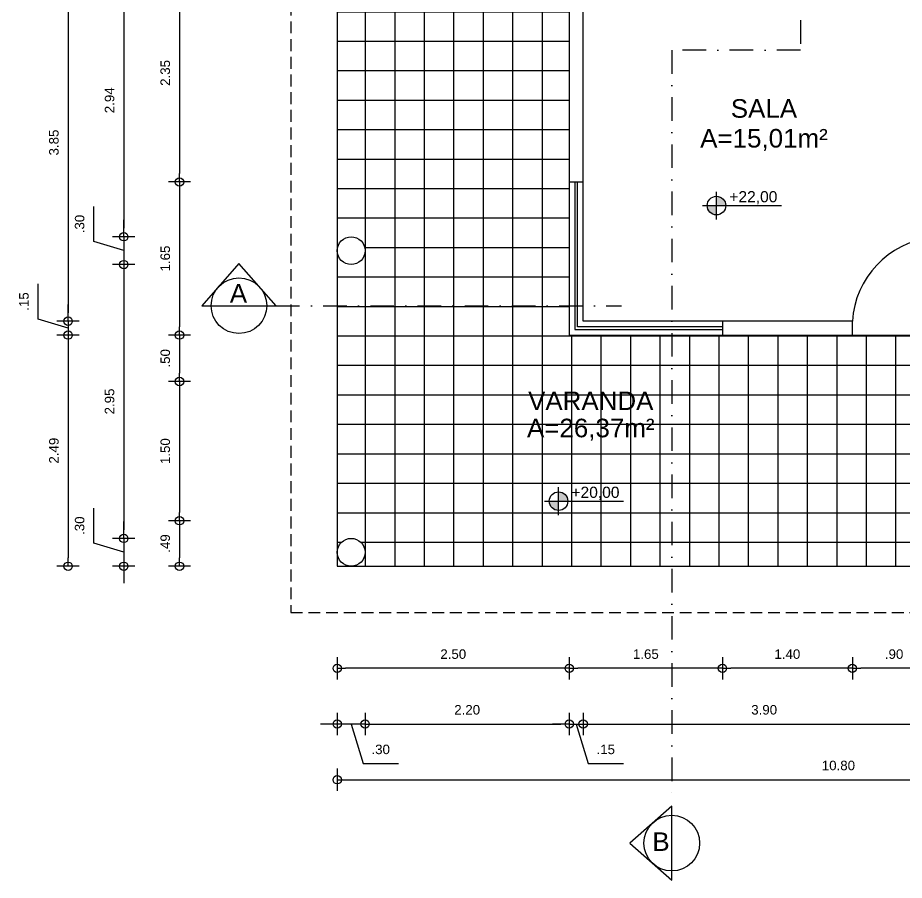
# Model space of a CAD drawing. Header units: millimetres. Extents: x -1525 to 15138, y -10945 to 5726.
# Drawn here: x -1525 to 8027, y -10945 to -1652 of the extents above; entities that cross this region are included whole.
import ezdxf
from ezdxf.enums import TextEntityAlignment as Align

# ---------------------------------------------------------------- set-up
doc = ezdxf.new("R2010")
doc.units = ezdxf.units.MM
doc.header["$LTSCALE"] = 5
doc.linetypes.add('DASHDOTX2', pattern=[50.8, 25.4, -12.7, 0, -12.7])
doc.linetypes.add('DASHEDX2', pattern=[38.1, 25.4, -12.7])
for name, color, linetype in [('coberta', 7, 'DASHEDX2'), ('coluna', 7, 'Continuous'), ('cota piso', 7, 'Continuous'), ('dimensoes', 7, 'Continuous'), ('janela baixa', 7, 'Continuous'), ('parede baixa', 7, 'Continuous'), ('paredes', 7, 'Continuous'), ('piso', 7, 'Continuous'), ('portas', 7, 'Continuous'), ('texto', 7, 'Continuous')]:
    doc.layers.add(name, color=color, linetype=linetype)
doc.layers.add('corte', color=7, linetype='Continuous', lineweight=30)
doc.styles.get("Standard").update_dxf_attribs({"font": 'Arial.ttf'})
doc.dimstyles.new('ISO-25', dxfattribs={"dimtxt": 102.5, "dimasz": 90.5, "dimexe": 120, "dimexo": 0.625, "dimgap": 100.625, "dimtad": 1, "dimlfac": 0.001, "dimzin": 4, "dimdsep": 46, "dimtxsty": 'Standard', "dimblk": 'ORIGIN', "dimblk1": 'ORIGIN', "dimblk2": 'ORIGIN', "dimcen": 2.5, "dimazin": 0, "dimtfac": 1, "dimtmove": 0, "dimatfit": 3, "dimldrblk": 'ORIGIN', "dimfxl": 120, "dimfxlon": 1, "dimarcsym": 0})

# ---------------------------------------------------------------- blocks, each defined once
blk = doc.blocks.new('_Origin')
at = {"color": 0, "linetype": 'ByBlock', "lineweight": -2}
blk.add_line((0, 0), (-1, 0), dxfattribs=at)
blk.add_circle((0, 0), 0.5, dxfattribs=at)
blk = doc.blocks.new('*D8')
at = {"layer": 'Defpoints', "color": 0, "transparency": 16777216}
for p in [(7467.6, -5071.8), (8367.6, -5071.8), (7467.6, -8661.8)]:
    blk.add_point(p, dxfattribs=at)
at = {"layer": 'dimensoes', "color": 0, "lineweight": -2, "transparency": 16777216}
for p, q in [((7467.6, -8541.8), (7467.6, -8781.8)), ((8367.6, -8541.8), (8367.6, -8781.8)), ((8277.1, -8661.8), (7558.1, -8661.8))]:
    blk.add_line(p, q, dxfattribs=at)
at = {"layer": 'dimensoes', "color": 0, "lineweight": -2, "transparency": 16777216, "xscale": 90.5, "yscale": 90.5, "zscale": 90.5, "rotation": 180}
blk.add_blockref('_Origin', (7467.6, -8661.8), dxfattribs=at)
at = {"layer": 'dimensoes', "color": 0, "lineweight": -2, "transparency": 16777216, "xscale": 90.5, "yscale": 90.5, "zscale": 90.5}
blk.add_blockref('_Origin', (8367.6, -8661.8), dxfattribs=at)
at = {"layer": 'dimensoes', "color": 0, "transparency": 16777216, "insert": (7917.6, -8509.2), "char_height": 102.5, "attachment_point": 5}
blk.add_mtext('.90', dxfattribs=at)
blk = doc.blocks.new('*D9')
at = {"layer": 'Defpoints', "color": 0, "transparency": 16777216}
for p in [(6067.6, -5071.8), (7467.6, -5071.8), (6067.6, -8661.8)]:
    blk.add_point(p, dxfattribs=at)
at = {"layer": 'dimensoes', "color": 0, "lineweight": -2, "transparency": 16777216}
for p, q in [((6067.6, -8541.8), (6067.6, -8781.8)), ((7467.6, -8541.8), (7467.6, -8781.8)), ((7377.1, -8661.8), (6158.1, -8661.8))]:
    blk.add_line(p, q, dxfattribs=at)
at = {"layer": 'dimensoes', "color": 0, "lineweight": -2, "transparency": 16777216, "xscale": 90.5, "yscale": 90.5, "zscale": 90.5, "rotation": 180}
blk.add_blockref('_Origin', (6067.6, -8661.8), dxfattribs=at)
at = {"layer": 'dimensoes', "color": 0, "lineweight": -2, "transparency": 16777216, "xscale": 90.5, "yscale": 90.5, "zscale": 90.5}
blk.add_blockref('_Origin', (7467.6, -8661.8), dxfattribs=at)
at = {"layer": 'dimensoes', "color": 0, "transparency": 16777216, "insert": (6767.6, -8509.2), "char_height": 102.5, "attachment_point": 5}
blk.add_mtext('1.40', dxfattribs=at)
blk = doc.blocks.new('*D10')
at = {"layer": 'Defpoints', "color": 0, "transparency": 16777216}
for p in [(4417.6, -5071.8), (6067.6, -5071.8), (4417.6, -8661.8)]:
    blk.add_point(p, dxfattribs=at)
at = {"layer": 'dimensoes', "color": 0, "lineweight": -2, "transparency": 16777216}
for p, q in [((4417.6, -8541.8), (4417.6, -8781.8)), ((6067.6, -8541.8), (6067.6, -8781.8)), ((5977.1, -8661.8), (4508.1, -8661.8))]:
    blk.add_line(p, q, dxfattribs=at)
at = {"layer": 'dimensoes', "color": 0, "lineweight": -2, "transparency": 16777216, "xscale": 90.5, "yscale": 90.5, "zscale": 90.5, "rotation": 180}
blk.add_blockref('_Origin', (4417.6, -8661.8), dxfattribs=at)
at = {"layer": 'dimensoes', "color": 0, "lineweight": -2, "transparency": 16777216, "xscale": 90.5, "yscale": 90.5, "zscale": 90.5}
blk.add_blockref('_Origin', (6067.6, -8661.8), dxfattribs=at)
at = {"layer": 'dimensoes', "color": 0, "transparency": 16777216, "insert": (5242.6, -8509.2), "char_height": 102.5, "attachment_point": 5}
blk.add_mtext('1.65', dxfattribs=at)
blk = doc.blocks.new('*D11')
at = {"layer": 'Defpoints', "color": 0, "transparency": 16777216}
for p in [(1917.6, -911.8), (4417.6, -5071.8), (1917.6, -8661.8)]:
    blk.add_point(p, dxfattribs=at)
at = {"layer": 'dimensoes', "color": 0, "lineweight": -2, "transparency": 16777216}
for p, q in [((1917.6, -8541.8), (1917.6, -8781.8)), ((4417.6, -8541.8), (4417.6, -8781.8)), ((4327.1, -8661.8), (2008.1, -8661.8))]:
    blk.add_line(p, q, dxfattribs=at)
at = {"layer": 'dimensoes', "color": 0, "lineweight": -2, "transparency": 16777216, "xscale": 90.5, "yscale": 90.5, "zscale": 90.5, "rotation": 180}
blk.add_blockref('_Origin', (1917.6, -8661.8), dxfattribs=at)
at = {"layer": 'dimensoes', "color": 0, "lineweight": -2, "transparency": 16777216, "xscale": 90.5, "yscale": 90.5, "zscale": 90.5}
blk.add_blockref('_Origin', (4417.6, -8661.8), dxfattribs=at)
at = {"layer": 'dimensoes', "color": 0, "transparency": 16777216, "insert": (3167.6, -8509.2), "char_height": 102.5, "attachment_point": 5}
blk.add_mtext('2.50', dxfattribs=at)
blk = doc.blocks.new('*D12')
at = {"layer": 'Defpoints', "color": 0, "transparency": 16777216}
for p in [(4567.6, -3711.8), (8467.6, -7561.8), (8467.6, -9261.8)]:
    blk.add_point(p, dxfattribs=at)
at = {"layer": 'dimensoes', "color": 0, "lineweight": -2, "transparency": 16777216}
for p, q in [((4567.6, -9141.8), (4567.6, -9381.8)), ((8467.6, -9141.8), (8467.6, -9381.8)), ((4658.1, -9261.8), (8377.1, -9261.8))]:
    blk.add_line(p, q, dxfattribs=at)
at = {"layer": 'dimensoes', "color": 0, "lineweight": -2, "transparency": 16777216, "xscale": 90.5, "yscale": 90.5, "zscale": 90.5, "rotation": 180}
blk.add_blockref('_Origin', (4567.6, -9261.8), dxfattribs=at)
at = {"layer": 'dimensoes', "color": 0, "lineweight": -2, "transparency": 16777216, "xscale": 90.5, "yscale": 90.5, "zscale": 90.5}
blk.add_blockref('_Origin', (8467.6, -9261.8), dxfattribs=at)
at = {"layer": 'dimensoes', "color": 0, "transparency": 16777216, "insert": (6517.6, -9109.2), "char_height": 102.5, "attachment_point": 5}
blk.add_mtext('3.90', dxfattribs=at)
blk = doc.blocks.new('*D46')
at = {"layer": 'Defpoints', "color": 0, "transparency": 16777216}
for p in [(1317.6, -1071.8), (217.6, -3421.8), (3817.6, -3421.8)]:
    blk.add_point(p, dxfattribs=at)
at = {"layer": 'dimensoes', "color": 0, "lineweight": -2, "transparency": 16777216}
for p, q in [((337.6, -1071.8), (97.6, -1071.8)), ((217.6, -1162.3), (217.6, -3331.3)), ((337.6, -3421.8), (97.6, -3421.8))]:
    blk.add_line(p, q, dxfattribs=at)
at = {"layer": 'dimensoes', "color": 0, "lineweight": -2, "transparency": 16777216, "xscale": 90.5, "yscale": 90.5, "zscale": 90.5}
for p, rotation in [((217.6, -1071.8), 90), ((217.6, -3421.8), 270)]:
    blk.add_blockref('_Origin', p, dxfattribs=dict(at, rotation=rotation))
at = {"layer": 'dimensoes', "color": 0, "transparency": 16777216, "insert": (65, -2246.8), "char_height": 102.5, "attachment_point": 5, "rotation": 90}
blk.add_mtext('2.35', dxfattribs=at)
blk = doc.blocks.new('*D47')
at = {"layer": 'Defpoints', "color": 0, "transparency": 16777216}
for p in [(3817.6, -3421.8), (217.6, -5071.8), (3817.6, -5071.8)]:
    blk.add_point(p, dxfattribs=at)
at = {"layer": 'dimensoes', "color": 0, "lineweight": -2, "transparency": 16777216}
for p, q in [((337.6, -3421.8), (97.6, -3421.8)), ((217.6, -3512.3), (217.6, -4981.3)), ((337.6, -5071.8), (97.6, -5071.8))]:
    blk.add_line(p, q, dxfattribs=at)
at = {"layer": 'dimensoes', "color": 0, "lineweight": -2, "transparency": 16777216, "xscale": 90.5, "yscale": 90.5, "zscale": 90.5}
for p, rotation in [((217.6, -3421.8), 90), ((217.6, -5071.8), 270)]:
    blk.add_blockref('_Origin', p, dxfattribs=dict(at, rotation=rotation))
at = {"layer": 'dimensoes', "color": 0, "transparency": 16777216, "insert": (65, -4246.8), "char_height": 102.5, "attachment_point": 5, "rotation": 90}
blk.add_mtext('1.65', dxfattribs=at)
blk = doc.blocks.new('*D49')
at = {"layer": 'Defpoints', "color": 0, "transparency": 16777216}
for p in [(7867.6, -5571.8), (217.6, -7071.8), (7867.6, -7071.8)]:
    blk.add_point(p, dxfattribs=at)
at = {"layer": 'dimensoes', "color": 0, "lineweight": -2, "transparency": 16777216}
for p, q in [((337.6, -5571.8), (97.6, -5571.8)), ((217.6, -5662.3), (217.6, -6981.3)), ((337.6, -7071.8), (97.6, -7071.8))]:
    blk.add_line(p, q, dxfattribs=at)
at = {"layer": 'dimensoes', "color": 0, "lineweight": -2, "transparency": 16777216, "xscale": 90.5, "yscale": 90.5, "zscale": 90.5}
for p, rotation in [((217.6, -5571.8), 90), ((217.6, -7071.8), 270)]:
    blk.add_blockref('_Origin', p, dxfattribs=dict(at, rotation=rotation))
at = {"layer": 'dimensoes', "color": 0, "transparency": 16777216, "insert": (65, -6321.8), "char_height": 102.5, "attachment_point": 5, "rotation": 90}
blk.add_mtext('1.50', dxfattribs=at)
blk = doc.blocks.new('*D50')
at = {"layer": 'Defpoints', "color": 0, "transparency": 16777216}
for p in [(7867.6, -7071.8), (217.6, -7561.8), (7867.6, -7561.8)]:
    blk.add_point(p, dxfattribs=at)
at = {"layer": 'dimensoes', "color": 0, "lineweight": -2, "transparency": 16777216}
for p, q in [((337.6, -7071.8), (97.6, -7071.8)), ((217.6, -7162.3), (217.6, -7471.3)), ((337.6, -7561.8), (97.6, -7561.8))]:
    blk.add_line(p, q, dxfattribs=at)
at = {"layer": 'dimensoes', "color": 0, "lineweight": -2, "transparency": 16777216, "xscale": 90.5, "yscale": 90.5, "zscale": 90.5}
for p, rotation in [((217.6, -7071.8), 90), ((217.6, -7561.8), 270)]:
    blk.add_blockref('_Origin', p, dxfattribs=dict(at, rotation=rotation))
at = {"layer": 'dimensoes', "color": 0, "transparency": 16777216, "insert": (65, -7316.8), "char_height": 102.5, "attachment_point": 5, "rotation": 90}
blk.add_mtext('.49', dxfattribs=at)
blk = doc.blocks.new('*D51')
at = {"layer": 'Defpoints', "color": 0, "transparency": 16777216}
for p in [(3817.6, -5071.8), (217.6, -5571.8), (7867.6, -5571.8)]:
    blk.add_point(p, dxfattribs=at)
at = {"layer": 'dimensoes', "color": 0, "lineweight": -2, "transparency": 16777216}
for p, q in [((337.6, -5071.8), (97.6, -5071.8)), ((217.6, -5162.3), (217.6, -5481.3)), ((337.6, -5571.8), (97.6, -5571.8))]:
    blk.add_line(p, q, dxfattribs=at)
at = {"layer": 'dimensoes', "color": 0, "lineweight": -2, "transparency": 16777216, "xscale": 90.5, "yscale": 90.5, "zscale": 90.5}
for p, rotation in [((217.6, -5071.8), 90), ((217.6, -5571.8), 270)]:
    blk.add_blockref('_Origin', p, dxfattribs=dict(at, rotation=rotation))
at = {"layer": 'dimensoes', "color": 0, "transparency": 16777216, "insert": (65, -5321.8), "char_height": 102.5, "attachment_point": 5, "rotation": 90}
blk.add_mtext('.50', dxfattribs=at)
blk = doc.blocks.new('*D63')
at = {"layer": 'Defpoints', "color": 0, "transparency": 16777216}
for p in [(1317.6, -1071.8), (-982.4, -4921.8), (3967.6, -4921.8)]:
    blk.add_point(p, dxfattribs=at)
at = {"layer": 'dimensoes', "color": 0, "lineweight": -2, "transparency": 16777216}
for p, q in [((-862.4, -1071.8), (-1102.4, -1071.8)), ((-982.4, -1162.3), (-982.4, -4831.3)), ((-862.4, -4921.8), (-1102.4, -4921.8))]:
    blk.add_line(p, q, dxfattribs=at)
at = {"layer": 'dimensoes', "color": 0, "lineweight": -2, "transparency": 16777216, "xscale": 90.5, "yscale": 90.5, "zscale": 90.5}
for p, rotation in [((-982.4, -1071.8), 90), ((-982.4, -4921.8), 270)]:
    blk.add_blockref('_Origin', p, dxfattribs=dict(at, rotation=rotation))
at = {"layer": 'dimensoes', "color": 0, "transparency": 16777216, "insert": (-1135, -2996.8), "char_height": 102.5, "attachment_point": 5, "rotation": 90}
blk.add_mtext('3.85', dxfattribs=at)
blk = doc.blocks.new('*D64')
at = {"layer": 'Defpoints', "color": 0, "transparency": 16777216}
for p in [(3967.6, -4921.8), (-982.4, -5071.8), (3817.6, -5071.8)]:
    blk.add_point(p, dxfattribs=at)
at = {"layer": 'dimensoes', "color": 0, "lineweight": -2, "transparency": 16777216}
for p, q in [((-1305.3, -4899.9), (-1305.3, -4519.7)), ((-982.4, -4831.3), (-982.4, -4740.8)), ((-982.4, -4996.8), (-1305.3, -4899.9)), ((-862.4, -4921.8), (-1102.4, -4921.8)), ((-982.4, -4921.8), (-982.4, -5071.8)), ((-982.4, -4921.8), (-982.4, -5071.8)), ((-862.4, -5071.8), (-1102.4, -5071.8)), ((-982.4, -5162.3), (-982.4, -5252.8))]:
    blk.add_line(p, q, dxfattribs=at)
at = {"layer": 'dimensoes', "color": 0, "lineweight": -2, "transparency": 16777216, "xscale": 90.5, "yscale": 90.5, "zscale": 90.5}
for p, rotation in [((-982.4, -4921.8), 270), ((-982.4, -5071.8), 90)]:
    blk.add_blockref('_Origin', p, dxfattribs=dict(at, rotation=rotation))
at = {"layer": 'dimensoes', "color": 0, "transparency": 16777216, "insert": (-1457.8, -4709.8), "char_height": 102.5, "attachment_point": 5, "rotation": 90}
blk.add_mtext('.15', dxfattribs=at)
blk = doc.blocks.new('*D65')
at = {"layer": 'Defpoints', "color": 0, "transparency": 16777216}
for p in [(3817.6, -5071.8), (-982.4, -7561.8), (7867.6, -7561.8)]:
    blk.add_point(p, dxfattribs=at)
at = {"layer": 'dimensoes', "color": 0, "lineweight": -2, "transparency": 16777216}
for p, q in [((-862.4, -5071.8), (-1102.4, -5071.8)), ((-982.4, -5162.3), (-982.4, -7471.3)), ((-862.4, -7561.8), (-1102.4, -7561.8))]:
    blk.add_line(p, q, dxfattribs=at)
at = {"layer": 'dimensoes', "color": 0, "lineweight": -2, "transparency": 16777216, "xscale": 90.5, "yscale": 90.5, "zscale": 90.5}
for p, rotation in [((-982.4, -5071.8), 90), ((-982.4, -7561.8), 270)]:
    blk.add_blockref('_Origin', p, dxfattribs=dict(at, rotation=rotation))
at = {"layer": 'dimensoes', "color": 0, "transparency": 16777216, "insert": (-1135, -6316.8), "char_height": 102.5, "attachment_point": 5, "rotation": 90}
blk.add_mtext('2.49', dxfattribs=at)
blk = doc.blocks.new('*D67')
at = {"layer": 'Defpoints', "color": 0, "transparency": 16777216}
for p in [(1317.6, -1071.8), (-382.4, -4011.8), (1467.6, -4011.8)]:
    blk.add_point(p, dxfattribs=at)
at = {"layer": 'dimensoes', "color": 0, "lineweight": -2, "transparency": 16777216}
for p, q in [((-262.4, -1071.8), (-502.4, -1071.8)), ((-382.4, -1162.3), (-382.4, -3921.3)), ((-262.4, -4011.8), (-502.4, -4011.8))]:
    blk.add_line(p, q, dxfattribs=at)
at = {"layer": 'dimensoes', "color": 0, "lineweight": -2, "transparency": 16777216, "xscale": 90.5, "yscale": 90.5, "zscale": 90.5}
for p, rotation in [((-382.4, -1071.8), 90), ((-382.4, -4011.8), 270)]:
    blk.add_blockref('_Origin', p, dxfattribs=dict(at, rotation=rotation))
at = {"layer": 'dimensoes', "color": 0, "transparency": 16777216, "insert": (-535, -2541.8), "char_height": 102.5, "attachment_point": 5, "rotation": 90}
blk.add_mtext('2.94', dxfattribs=at)
blk = doc.blocks.new('*D68')
at = {"layer": 'Defpoints', "color": 0, "transparency": 16777216}
for p in [(1467.6, -4011.8), (-382.4, -4311.8), (1467.6, -4311.8)]:
    blk.add_point(p, dxfattribs=at)
at = {"layer": 'dimensoes', "color": 0, "lineweight": -2, "transparency": 16777216}
for p, q in [((-705.3, -4064.9), (-705.3, -3684.7)), ((-382.4, -3921.3), (-382.4, -3830.8)), ((-262.4, -4011.8), (-502.4, -4011.8)), ((-382.4, -4011.8), (-382.4, -4311.8)), ((-382.4, -4011.8), (-382.4, -4311.8)), ((-382.4, -4161.8), (-705.3, -4064.9)), ((-262.4, -4311.8), (-502.4, -4311.8)), ((-382.4, -4402.3), (-382.4, -4492.8))]:
    blk.add_line(p, q, dxfattribs=at)
at = {"layer": 'dimensoes', "color": 0, "lineweight": -2, "transparency": 16777216, "xscale": 90.5, "yscale": 90.5, "zscale": 90.5}
for p, rotation in [((-382.4, -4011.8), 270), ((-382.4, -4311.8), 90)]:
    blk.add_blockref('_Origin', p, dxfattribs=dict(at, rotation=rotation))
at = {"layer": 'dimensoes', "color": 0, "transparency": 16777216, "insert": (-857.8, -3874.8), "char_height": 102.5, "attachment_point": 5, "rotation": 90}
blk.add_mtext('.30', dxfattribs=at)
blk = doc.blocks.new('*D69')
at = {"layer": 'Defpoints', "color": 0, "transparency": 16777216}
for p in [(1467.6, -4311.8), (-382.4, -7261.8), (1467.6, -7261.8)]:
    blk.add_point(p, dxfattribs=at)
at = {"layer": 'dimensoes', "color": 0, "lineweight": -2, "transparency": 16777216}
for p, q in [((-262.4, -4311.8), (-502.4, -4311.8)), ((-382.4, -4402.3), (-382.4, -7171.3)), ((-262.4, -7261.8), (-502.4, -7261.8))]:
    blk.add_line(p, q, dxfattribs=at)
at = {"layer": 'dimensoes', "color": 0, "lineweight": -2, "transparency": 16777216, "xscale": 90.5, "yscale": 90.5, "zscale": 90.5}
for p, rotation in [((-382.4, -4311.8), 90), ((-382.4, -7261.8), 270)]:
    blk.add_blockref('_Origin', p, dxfattribs=dict(at, rotation=rotation))
at = {"layer": 'dimensoes', "color": 0, "transparency": 16777216, "insert": (-535, -5786.8), "char_height": 102.5, "attachment_point": 5, "rotation": 90}
blk.add_mtext('2.95', dxfattribs=at)
blk = doc.blocks.new('*D70')
at = {"layer": 'Defpoints', "color": 0, "transparency": 16777216}
for p in [(1467.6, -7261.8), (-382.4, -7561.8), (1467.6, -7561.8)]:
    blk.add_point(p, dxfattribs=at)
at = {"layer": 'dimensoes', "color": 0, "lineweight": -2, "transparency": 16777216}
for p, q in [((-705.3, -7314.9), (-705.3, -6934.7)), ((-382.4, -7171.3), (-382.4, -7080.8)), ((-382.4, -7411.8), (-705.3, -7314.9)), ((-262.4, -7261.8), (-502.4, -7261.8)), ((-382.4, -7261.8), (-382.4, -7561.8)), ((-382.4, -7261.8), (-382.4, -7561.8)), ((-262.4, -7561.8), (-502.4, -7561.8)), ((-382.4, -7652.3), (-382.4, -7742.8))]:
    blk.add_line(p, q, dxfattribs=at)
at = {"layer": 'dimensoes', "color": 0, "lineweight": -2, "transparency": 16777216, "xscale": 90.5, "yscale": 90.5, "zscale": 90.5}
for p, rotation in [((-382.4, -7261.8), 270), ((-382.4, -7561.8), 90)]:
    blk.add_blockref('_Origin', p, dxfattribs=dict(at, rotation=rotation))
at = {"layer": 'dimensoes', "color": 0, "transparency": 16777216, "insert": (-857.8, -7124.8), "char_height": 102.5, "attachment_point": 5, "rotation": 90}
blk.add_mtext('.30', dxfattribs=at)
blk = doc.blocks.new('*D71')
at = {"layer": 'Defpoints', "color": 0, "transparency": 16777216}
for p in [(4417.6, -5071.8), (2217.6, -7411.8), (4417.6, -9261.8)]:
    blk.add_point(p, dxfattribs=at)
at = {"layer": 'dimensoes', "color": 0, "lineweight": -2, "transparency": 16777216}
for p, q in [((2217.6, -9141.8), (2217.6, -9381.8)), ((4417.6, -9141.8), (4417.6, -9381.8)), ((2308.1, -9261.8), (4327.1, -9261.8))]:
    blk.add_line(p, q, dxfattribs=at)
at = {"layer": 'dimensoes', "color": 0, "lineweight": -2, "transparency": 16777216, "xscale": 90.5, "yscale": 90.5, "zscale": 90.5, "rotation": 180}
blk.add_blockref('_Origin', (2217.6, -9261.8), dxfattribs=at)
at = {"layer": 'dimensoes', "color": 0, "lineweight": -2, "transparency": 16777216, "xscale": 90.5, "yscale": 90.5, "zscale": 90.5}
blk.add_blockref('_Origin', (4417.6, -9261.8), dxfattribs=at)
at = {"layer": 'dimensoes', "color": 0, "transparency": 16777216, "insert": (3317.6, -9109.2), "char_height": 102.5, "attachment_point": 5}
blk.add_mtext('2.20', dxfattribs=at)
blk = doc.blocks.new('*D72')
at = {"layer": 'Defpoints', "color": 0, "transparency": 16777216}
for p in [(4567.6, -3421.8), (4417.6, -5071.8), (4567.6, -9261.8)]:
    blk.add_point(p, dxfattribs=at)
at = {"layer": 'dimensoes', "color": 0, "lineweight": -2, "transparency": 16777216}
for p, q in [((4417.6, -9141.8), (4417.6, -9381.8)), ((4567.6, -9141.8), (4567.6, -9381.8)), ((4327.1, -9261.8), (4236.6, -9261.8)), ((4417.6, -9261.8), (4567.6, -9261.8)), ((4417.6, -9261.8), (4567.6, -9261.8)), ((4492.6, -9261.8), (4620.6, -9688.6)), ((4658.1, -9261.8), (4748.6, -9261.8)), ((4620.6, -9688.6), (5000.9, -9688.6))]:
    blk.add_line(p, q, dxfattribs=at)
at = {"layer": 'dimensoes', "color": 0, "lineweight": -2, "transparency": 16777216, "xscale": 90.5, "yscale": 90.5, "zscale": 90.5}
blk.add_blockref('_Origin', (4417.6, -9261.8), dxfattribs=at)
at = {"layer": 'dimensoes', "color": 0, "lineweight": -2, "transparency": 16777216, "xscale": 90.5, "yscale": 90.5, "zscale": 90.5, "rotation": 180}
blk.add_blockref('_Origin', (4567.6, -9261.8), dxfattribs=at)
at = {"layer": 'dimensoes', "color": 0, "transparency": 16777216, "insert": (4810.8, -9536), "char_height": 102.5, "attachment_point": 5}
blk.add_mtext('.15', dxfattribs=at)
blk = doc.blocks.new('*D73')
at = {"layer": 'Defpoints', "color": 0, "transparency": 16777216}
for p in [(1917.6, -7411.8), (2217.6, -7411.8), (1917.6, -9261.8)]:
    blk.add_point(p, dxfattribs=at)
at = {"layer": 'dimensoes', "color": 0, "lineweight": -2, "transparency": 16777216}
for p, q in [((1917.6, -9141.8), (1917.6, -9381.8)), ((2217.6, -9141.8), (2217.6, -9381.8)), ((1827.1, -9261.8), (1736.6, -9261.8)), ((2217.6, -9261.8), (1917.6, -9261.8)), ((2217.6, -9261.8), (1917.6, -9261.8)), ((2067.6, -9261.8), (2195.6, -9688.6)), ((2308.1, -9261.8), (2398.6, -9261.8)), ((2195.6, -9688.6), (2575.9, -9688.6))]:
    blk.add_line(p, q, dxfattribs=at)
at = {"layer": 'dimensoes', "color": 0, "lineweight": -2, "transparency": 16777216, "xscale": 90.5, "yscale": 90.5, "zscale": 90.5}
blk.add_blockref('_Origin', (1917.6, -9261.8), dxfattribs=at)
at = {"layer": 'dimensoes', "color": 0, "lineweight": -2, "transparency": 16777216, "xscale": 90.5, "yscale": 90.5, "zscale": 90.5, "rotation": 180}
blk.add_blockref('_Origin', (2217.6, -9261.8), dxfattribs=at)
at = {"layer": 'dimensoes', "color": 0, "transparency": 16777216, "insert": (2385.8, -9536), "char_height": 102.5, "attachment_point": 5}
blk.add_mtext('.30', dxfattribs=at)
blk = doc.blocks.new('*D77')
at = {"layer": 'Defpoints', "color": 0, "transparency": 16777216}
for p in [(1917.6, -1071.8), (12717.6, -3111.8), (12717.6, -9861.8)]:
    blk.add_point(p, dxfattribs=at)
at = {"layer": 'dimensoes', "color": 0, "lineweight": -2, "transparency": 16777216}
for p, q in [((1917.6, -9741.8), (1917.6, -9981.8)), ((12717.6, -9741.8), (12717.6, -9981.8)), ((2008.1, -9861.8), (12627.1, -9861.8))]:
    blk.add_line(p, q, dxfattribs=at)
at = {"layer": 'dimensoes', "color": 0, "lineweight": -2, "transparency": 16777216, "xscale": 90.5, "yscale": 90.5, "zscale": 90.5, "rotation": 180}
blk.add_blockref('_Origin', (1917.6, -9861.8), dxfattribs=at)
at = {"layer": 'dimensoes', "color": 0, "lineweight": -2, "transparency": 16777216, "xscale": 90.5, "yscale": 90.5, "zscale": 90.5}
blk.add_blockref('_Origin', (12717.6, -9861.8), dxfattribs=at)
at = {"layer": 'dimensoes', "color": 0, "transparency": 16777216, "insert": (7317.6, -9709.2), "char_height": 102.5, "attachment_point": 5}
blk.add_mtext('10.80', dxfattribs=at)

msp = doc.modelspace()

# ---------------------------------------------------------------- hatches: boundary and pattern name
at = {"layer": 'cota piso', "ltscale": 10}
h = msp.add_hatch(color=256, dxfattribs=at)
h.dxf.hatch_style = 1
h.paths.add_polyline_path([(6003.544, -3576.304), (6003.544, -3676.304), (6103.544, -3676.304, 0.41421356)])
h.paths.add_polyline_path([(6003.544, -3676.304), (5903.544, -3676.304, 0.41421356), (6003.544, -3776.304)])
h = msp.add_hatch(color=256, dxfattribs=at)
h.dxf.hatch_style = 1
h.paths.add_polyline_path([(4302.275, -6760.97), (4302.275, -6860.97), (4402.275, -6860.97, 0.41421356)])
h.paths.add_polyline_path([(4302.275, -6860.97), (4202.275, -6860.97, 0.41421356), (4302.275, -6960.97)])
at = {"layer": 'piso'}
h = msp.add_hatch(dxfattribs=at)
h.set_pattern_fill('NET', color=256, scale=100)
h.paths.add_polyline_path([(4417.612, -5071.767), (4417.612, -3711.767), (4417.612, -1071.767), (1917.612, -1071.767), (1917.612, -7561.767), (8467.612, -7561.767), (8467.612, -5071.767), (8367.612, -5071.767), (7467.612, -5071.767), (6067.612, -5071.767)])
edge = h.paths.add_edge_path(flags=16)
edge.add_arc((2067.612, -4161.767), 150, 0, 360)
edge = h.paths.add_edge_path(flags=16)
edge.add_arc((2067.612, -7411.767), 150, 0, 360)
h.paths.add_polyline_path([(3936.27, -5929.357), (5361.918, -5929.357), (5361.918, -5630.584), (3936.27, -5630.584)], flags=24)
h.paths.add_polyline_path([(3902.163, -6302.401), (5396.024, -6302.401), (5396.024, -5938.144), (3902.163, -5938.144)], flags=24)
h.paths.add_polyline_path([(4405.275, -6885.722), (4994.633, -6885.722), (4994.633, -6669.624), (4405.275, -6669.624)], flags=24)
h.paths.add_polyline_path([(3936.27, -5929.357), (5361.918, -5929.357), (5361.918, -5630.584), (3936.27, -5630.584)], flags=24)
h.paths.add_polyline_path([(3902.163, -6274.159), (5396.024, -6274.159), (5396.024, -5909.902), (3902.163, -5909.902)], flags=24)

# ---------------------------------------------------------------- linework, layer by layer
at = {"layer": 'coberta'}
msp.add_lwpolyline([(1417.612, 2688.233), (1417.612, -8061.767), (12267.612, -8061.767), (12267.612, -3611.767), (13217.612, -3611.767), (13217.612, -811.767), (12267.612, -811.767), (12267.612, 2688.233)], close=True, dxfattribs=at)
at = {"layer": 'coluna', "lineweight": 30}
for centre in [(2067.612, -4161.767), (2067.612, -7411.767)]:
    msp.add_circle(centre, 150, dxfattribs=at)
at = {"layer": 'corte'}
for p, q in [((858.624, -4301.455), (458.624, -4755.013)), ((1258.624, -4755.013), (858.624, -4301.455)), ((458.624, -4755.013), (1258.624, -4755.013)), ((5522.462, -10145.288), (5068.905, -10545.288)), ((5522.462, -10945.288), (5522.462, -10145.288)), ((5068.905, -10545.288), (5522.462, -10945.288))]:
    msp.add_line(p, q, dxfattribs=at)
at = {"layer": 'corte', "linetype": 'DASHDOTX2', "lineweight": 30, "ltscale": 2}
msp.add_line((1258.624, -4755.013), (4981.458, -4755.013), dxfattribs=at)
msp.add_lwpolyline([(6907.783, 4926.192), (6907.783, -2000.932), (5522.462, -2000.932), (5522.462, -10011.087)], dxfattribs=at)
at = {"layer": 'corte', "lineweight": -3}
for centre in [(858.624, -4755.013), (5522.462, -10545.288)]:
    msp.add_circle(centre, 300, dxfattribs=at)
at = {"layer": 'cota piso', "ltscale": 10}
for p, q in [((6003.544, -3826.304), (6003.544, -3526.304)), ((5853.544, -3676.304), (6703.544, -3676.304)), ((4302.275, -7010.97), (4302.275, -6710.97)), ((4152.275, -6860.97), (5002.275, -6860.97))]:
    msp.add_line(p, q, dxfattribs=at)
for centre in [(6003.544, -3676.304), (4302.275, -6860.97)]:
    msp.add_circle(centre, 100, dxfattribs=at)
at = {"layer": 'janela baixa'}
for points in [[(4477.612, -3421.767), (4477.612, -5011.767), (6067.612, -5011.767)], [(6067.612, -4981.767), (4507.612, -4981.767), (4507.612, -3421.767)]]:
    msp.add_lwpolyline(points, dxfattribs=at)
at = {"layer": 'parede baixa'}
for points in [[(4417.612, -3421.767), (4417.612, -5071.767), (6067.612, -5071.767)], [(6067.612, -4921.767), (4567.612, -4921.767), (4567.612, -3421.767)]]:
    msp.add_lwpolyline(points, dxfattribs=at)
at = {"layer": 'paredes', "lineweight": 30}
msp.add_lwpolyline([(4417.612, -1071.767), (4417.612, -3421.767), (4567.612, -3421.767), (4567.612, -1061.767)], dxfattribs=at)
msp.add_lwpolyline([(7467.612, -4921.767), (6067.612, -4921.767), (6067.612, -5071.767), (7467.612, -5071.767)], close=True, dxfattribs=at)
at = {"layer": 'piso'}
for p, q in [((1917.612, -911.767), (1917.612, -7561.767)), ((7467.612, -5071.767), (8367.612, -5071.767)), ((1917.612, -7561.767), (8467.612, -7561.767))]:
    msp.add_line(p, q, dxfattribs=at)
at = {"layer": 'portas'}
msp.add_arc((8434.805, -4983.838), 969.183, 96.945181, 176.3279731, dxfattribs=at)

# ---------------------------------------------------------------- texts
at = {"layer": 'corte'}
for s, p in [('A', (853.311, -4721.964)), ('B', (5405.748, -10629.056))]:
    msp.add_text(s, height=200, dxfattribs=at).set_placement(p, align=Align.CENTER)
at = {"layer": 'texto'}
for s, p in [('SALA', (6515.282, -2729.605)), ('A=15,01m²', (6515.282, -3050.808)), ('VARANDA', (4649.094, -5879.561)), ('A=26,37m²', (4649.094, -6172.522))]:
    msp.add_text(s, height=200, dxfattribs=at).set_placement(p, align=Align.CENTER)
for s, p in [('+22,00', (6142.56, -3640.483)), ('+20,00', (4441.291, -6825.149))]:
    msp.add_text(s, height=120, dxfattribs=at).set_placement(p)

# ---------------------------------------------------------------- dimensions: what is measured, and where the dimension line sits
at = {"layer": 'dimensoes'}
for base, p1, p2, picture, middle in [((1917.612, -8661.767), (4417.612, -5071.767), (1917.612, -911.767), '*D11', (3167.612, -8509.193)), ((12717.612, -9861.767), (1917.612, -1071.767), (12717.612, -3111.767), '*D77', (7317.612, -9709.193)), ((4567.612, -9261.767), (4417.612, -5071.767), (4567.612, -3421.767), '*D72', (4721.273, -9535.978)), ((8467.612, -9261.767), (4567.612, -3711.767), (8467.612, -7561.767), '*D12', (6517.612, -9109.193)), ((4417.612, -8661.767), (6067.612, -5071.767), (4417.612, -5071.767), '*D10', (5242.612, -8509.193)), ((6067.612, -8661.767), (7467.612, -5071.767), (6067.612, -5071.767), '*D9', (6767.612, -8509.193)), ((7467.612, -8661.767), (8367.612, -5071.767), (7467.612, -5071.767), '*D8', (7917.612, -8509.193)), ((1917.612, -9261.767), (2217.612, -7411.767), (1917.612, -7411.767), '*D73', (2296.273, -9535.978))]:
    dim = msp.add_linear_dim(base=base, p1=p1, p2=p2, dimstyle='ISO-25', override={"dimtmove": 1}, dxfattribs=at)
    dim.commit()
    dim.dimension.update_dxf_attribs({"geometry": picture, "text_midpoint": middle})
for base, p1, p2, picture, middle in [((-982.388, -4921.767), (1317.612, -1071.767), (3967.612, -4921.767), '*D63', (-1134.962, -2996.767)), ((-382.388, -4011.767), (1317.612, -1071.767), (1467.612, -4011.767), '*D67', (-534.962, -2541.767)), ((217.612, -3421.767), (1317.612, -1071.767), (3817.612, -3421.767), '*D46', (65.038, -2246.767)), ((217.612, -5071.767), (3817.612, -3421.767), (3817.612, -5071.767), '*D47', (65.038, -4246.767)), ((-382.388, -4311.767), (1467.612, -4011.767), (1467.612, -4311.767), '*D68', (-857.849, -3964.276)), ((-382.388, -7261.767), (1467.612, -4311.767), (1467.612, -7261.767), '*D69', (-534.962, -5786.767)), ((-982.388, -5071.767), (3967.612, -4921.767), (3817.612, -5071.767), '*D64', (-1457.849, -4799.276)), ((-982.388, -7561.767), (3817.612, -5071.767), (7867.612, -7561.767), '*D65', (-1134.962, -6316.767)), ((217.612, -5571.767), (3817.612, -5071.767), (7867.612, -5571.767), '*D51', (65.038, -5321.767)), ((217.612, -7071.767), (7867.612, -5571.767), (7867.612, -7071.767), '*D49', (65.038, -6321.767)), ((-382.388, -7561.767), (1467.612, -7261.767), (1467.612, -7561.767), '*D70', (-857.849, -7214.276)), ((217.612, -7561.767), (7867.612, -7071.767), (7867.612, -7561.767), '*D50', (65.038, -7316.767))]:
    dim = msp.add_linear_dim(base=base, p1=p1, p2=p2, angle=90, dimstyle='ISO-25', override={"dimtmove": 1}, dxfattribs=at)
    dim.commit()
    dim.dimension.update_dxf_attribs({"geometry": picture, "text_midpoint": middle})
dim = msp.add_linear_dim(base=(4417.612, -9261.767), p1=(2217.612, -7411.767), p2=(4417.612, -5071.767), dimstyle='ISO-25', dxfattribs=at)
dim.commit()
dim.dimension.update_dxf_attribs({"geometry": '*D71', "text_midpoint": (3317.612, -9109.193)})

doc.saveas('drawing.dxf')
